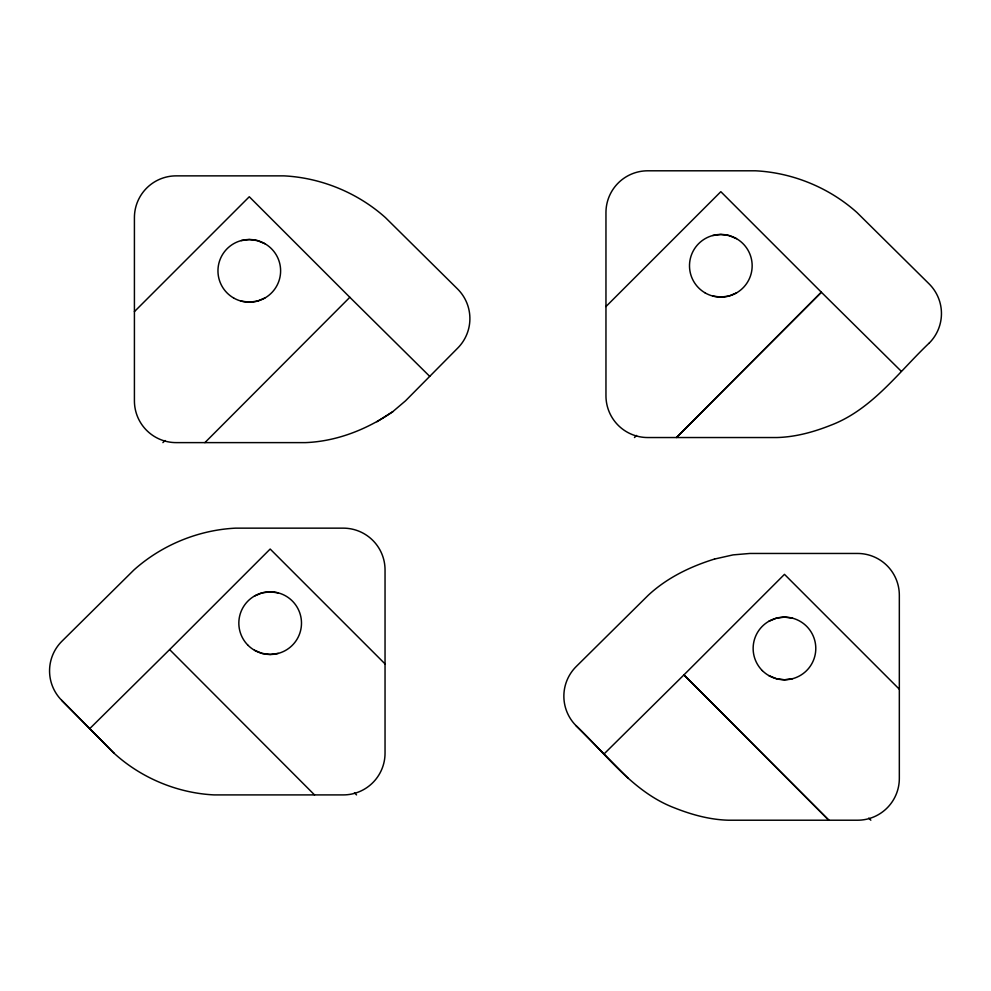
<?xml version="1.0" encoding="UTF-8"?>
<svg xmlns="http://www.w3.org/2000/svg" width="991" height="991" viewBox="0 0 991 991"><rect width="100%" height="100%" fill="white"/><g stroke="black" fill="none" stroke-linecap="round" stroke-linejoin="round"><path stroke-width="1.49" d="M89.735 728.645L169.647 649.563M604.027 753.978L683.951 674.871L828.848 820.214L683.926 674.896L784.476 574.346L899.332 689.216M204.902 442.618L349.835 297.3L429.735 376.382M605.959 306.553L720.829 191.684L821.378 292.234L676.457 437.539L821.353 292.209L901.265 371.278M134.417 311.62L249.286 196.751L349.835 297.3M162.908 442.618L165.014 440.524M634.463 437.539L636.556 435.445M392.783 411.661L405.492 400.847L457.817 347.99A41.771 41.771 0 0 0 457.508 288.926L385.474 217.636C357.726 192.774 321.084 177.699 283.872 175.865L176.187 175.865A41.771 41.771 0 0 0 134.417 217.636L134.417 400.847A41.771 41.771 0 0 0 176.187 442.618L305.377 442.618C336.791 441.416 367.091 429.388 392.795 411.661L376.952 421.732M264.944 297.981L257.387 301.115L249.286 302.181L241.172 301.115M736.499 292.915L728.942 296.036L720.829 297.114L712.727 296.036M254.501 596.012L262.058 592.878L270.171 591.813L278.273 592.878M768.805 621.307L776.362 618.186L784.476 617.12L792.577 618.186M714.536 559.048C690.343 566.53 666.943 577.852 648.275 595.232L576.242 666.509A41.771 41.771 0 0 0 575.944 725.573C606.938 754.969 633.323 792.317 674.71 807.975C691.854 814.763 709.853 819.693 728.373 820.214L857.574 820.214A41.771 41.771 0 0 0 899.332 778.443L899.332 595.232A41.771 41.771 0 0 0 857.574 553.461L749.877 553.461L733.067 554.886L714.523 559.06M241.172 240.59L249.286 239.525L257.387 240.59L264.944 243.724M712.727 235.524L720.829 234.458L728.942 235.524L736.499 238.645M278.273 653.403L270.171 654.469L262.058 653.403L254.501 650.269M792.577 678.699L784.476 679.776L776.362 678.699L768.805 675.577M113.953 753.135C141.118 777.985 177.302 793.085 214.068 794.906L343.27 794.906A41.771 41.771 0 0 0 385.041 753.135L385.041 569.924A41.771 41.771 0 0 0 343.27 528.153L235.573 528.153C198.361 529.987 161.719 545.062 133.971 569.924L61.938 641.214A41.771 41.771 0 0 0 61.64 700.278L113.953 753.135L61.628 700.278M868.748 818.108L870.841 820.214M385.041 663.908L270.171 549.039L169.622 649.588L314.543 794.906M354.444 792.8L356.537 794.906M575.932 725.585L628.269 778.43M929.36 342.911C898.366 372.294 871.981 409.655 830.594 425.312C813.45 432.101 795.451 437.031 776.932 437.539L647.73 437.539A41.771 41.771 0 0 1 605.959 395.781L605.959 212.57A41.771 41.771 0 0 1 647.73 170.799L755.427 170.799C792.639 172.632 829.281 187.695 857.029 212.57L929.062 283.847A41.771 41.771 0 0 1 929.372 342.923M705.171 292.915A31.328 31.328 0 0 0 752.157 265.786A31.328 31.328 0 0 0 705.171 238.645A31.328 31.328 0 0 0 705.171 292.915M762.314 670.597A31.328 31.328 0 0 0 814.726 656.55A31.328 31.328 0 0 0 776.362 618.186A31.328 31.328 0 0 0 762.314 670.597M248.01 645.29A31.328 31.328 0 0 0 300.422 631.255A31.328 31.328 0 0 0 262.058 592.878A31.328 31.328 0 0 0 248.01 645.29M233.616 297.981A31.328 31.328 0 0 0 280.614 270.853A31.328 31.328 0 0 0 233.616 243.724A31.328 31.328 0 0 0 233.616 297.981"/></g></svg>
